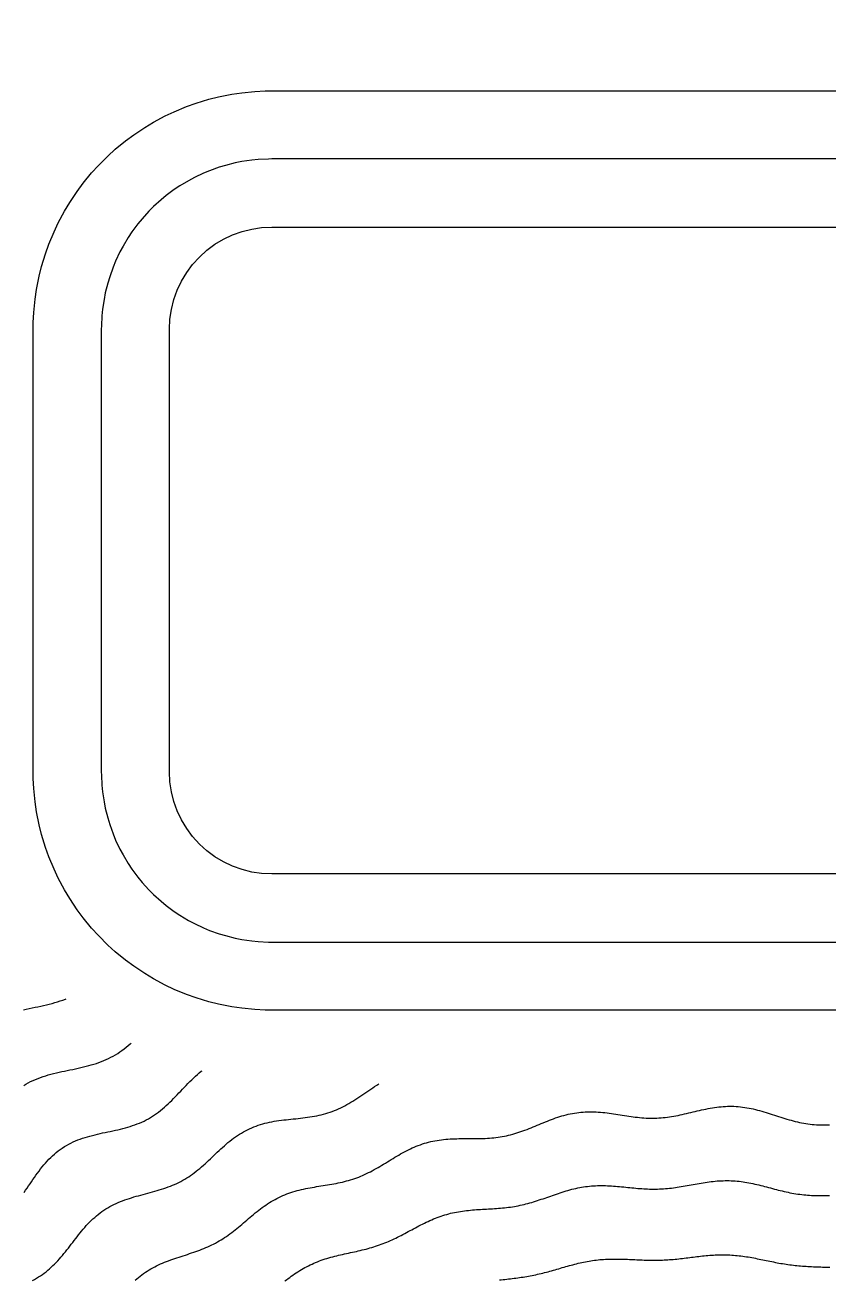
# Model space of a CAD drawing. Header units: millimetres. Extents: x -17.8 to 17.8, y -17.8 to 17.8.
# Drawn here: x -2.95 to 0.59, y 3.59 to 9.11 of the extents above; entities that cross this region are included whole.
import ezdxf

# ---------------------------------------------------------------- set-up
doc = ezdxf.new("R2010")
doc.units = ezdxf.units.MM
for name, color, linetype in [('ALTIN', 2, 'Continuous'), ('DOKU', 8, 'Continuous'), ('KESIM', 1, 'Continuous')]:
    doc.layers.add(name, color=color, linetype=linetype)

msp = doc.modelspace()

# ---------------------------------------------------------------- linework, layer by layer
at = {"layer": 'ALTIN'}
for points in [[(1.864, 4.7756), (-1.864, 4.7756), (-1.8934, 4.7763), (-1.9375, 4.7785), (-1.9961, 4.7843), (-2.0398, 4.7907), (-2.0976, 4.8022), (-2.1404, 4.813), (-2.1968, 4.8301), (-2.2383, 4.8449), (-2.2927, 4.8675), (-2.3327, 4.8863), (-2.3846, 4.9141), (-2.4225, 4.9368), (-2.4714, 4.9695), (-2.5069, 4.9958), (-2.5524, 5.0332), (-2.5851, 5.0628), (-2.6268, 5.1045), (-2.6564, 5.1372), (-2.6938, 5.1827), (-2.7201, 5.2182), (-2.7528, 5.2671), (-2.7755, 5.305), (-2.8033, 5.3569), (-2.8221, 5.3969), (-2.8447, 5.4513), (-2.8595, 5.4928), (-2.8766, 5.5492), (-2.8874, 5.592), (-2.8989, 5.6498), (-2.9053, 5.6935), (-2.9111, 5.7521), (-2.9133, 5.7962), (-2.914, 5.8256), (-2.914, 7.7736), (-2.9133, 7.803), (-2.9111, 7.8471), (-2.9053, 7.9057), (-2.8989, 7.9494), (-2.8874, 8.0072), (-2.8766, 8.05), (-2.8595, 8.1064), (-2.8447, 8.1479), (-2.8221, 8.2023), (-2.8033, 8.2423), (-2.7755, 8.2942), (-2.7528, 8.3321), (-2.7201, 8.381), (-2.6938, 8.4165), (-2.6564, 8.462), (-2.6268, 8.4947), (-2.5851, 8.5364), (-2.5524, 8.566), (-2.5069, 8.6034), (-2.4714, 8.6297), (-2.4225, 8.6624), (-2.3846, 8.6851), (-2.3327, 8.7129), (-2.2927, 8.7317), (-2.2383, 8.7543), (-2.1968, 8.7691), (-2.1404, 8.7862), (-2.0976, 8.797), (-2.0398, 8.8085), (-1.9961, 8.8149), (-1.9375, 8.8207), (-1.8934, 8.8229), (-1.864, 8.8236), (1.864, 8.8236)], [(1.864, 8.5236), (-1.864, 8.5236), (-1.8787, 8.5232), (-1.9228, 8.5211), (-1.9521, 8.5182), (-1.9958, 8.5117), (-2.0247, 8.506), (-2.0675, 8.4952), (-2.0957, 8.4867), (-2.1373, 8.4718), (-2.1645, 8.4605), (-2.2044, 8.4417), (-2.2304, 8.4278), (-2.2682, 8.4051), (-2.2927, 8.3887), (-2.3282, 8.3624), (-2.3509, 8.3437), (-2.3837, 8.3141), (-2.4045, 8.2933), (-2.4341, 8.2605), (-2.4528, 8.2378), (-2.4791, 8.2023), (-2.4955, 8.1778), (-2.5182, 8.14), (-2.5321, 8.114), (-2.5509, 8.0741), (-2.5622, 8.0469), (-2.5771, 8.0053), (-2.5856, 7.9771), (-2.5964, 7.9343), (-2.6021, 7.9054), (-2.6086, 7.8617), (-2.6115, 7.8324), (-2.6136, 7.7883), (-2.614, 7.7736), (-2.614, 5.8256), (-2.6136, 5.8109), (-2.6115, 5.7668), (-2.6086, 5.7375), (-2.6021, 5.6938), (-2.5964, 5.6649), (-2.5856, 5.6221), (-2.5771, 5.5939), (-2.5622, 5.5523), (-2.5509, 5.5251), (-2.5321, 5.4852), (-2.5182, 5.4592), (-2.4955, 5.4214), (-2.4791, 5.3969), (-2.4528, 5.3614), (-2.4341, 5.3387), (-2.4045, 5.3059), (-2.3837, 5.2851), (-2.3509, 5.2555), (-2.3282, 5.2368), (-2.2927, 5.2105), (-2.2682, 5.1941), (-2.2304, 5.1714), (-2.2044, 5.1575), (-2.1645, 5.1387), (-2.1373, 5.1274), (-2.0957, 5.1125), (-2.0675, 5.104), (-2.0247, 5.0932), (-1.9958, 5.0875), (-1.9521, 5.081), (-1.9228, 5.0781), (-1.8787, 5.076), (-1.864, 5.0756), (1.864, 5.0756)]]:
    msp.add_lwpolyline(points, dxfattribs=at)
at = {"layer": 'DOKU'}
for points in [[(-2.9567, 4.7779), (-2.944, 4.7807), (-2.9312, 4.7833), (-2.9185, 4.7859), (-2.9058, 4.7886), (-2.8931, 4.7912), (-2.8805, 4.7939), (-2.8679, 4.7967), (-2.8554, 4.7996), (-2.8431, 4.8026), (-2.8308, 4.8058), (-2.8187, 4.8091), (-2.8067, 4.8127), (-2.7948, 4.8165), (-2.7831, 4.8205), (-2.7716, 4.8248), (-2.7688, 4.826)], [(-2.9556, 4.4444), (-2.9456, 4.4504), (-2.9354, 4.456), (-2.925, 4.4614), (-2.9144, 4.4664), (-2.9036, 4.4711), (-2.8926, 4.4756), (-2.8815, 4.4798), (-2.8702, 4.4837), (-2.8588, 4.4874), (-2.8472, 4.4908), (-2.8355, 4.494), (-2.8238, 4.4971), (-2.8119, 4.5), (-2.8, 4.5027), (-2.788, 4.5054), (-2.776, 4.508), (-2.764, 4.5105), (-2.752, 4.5129), (-2.74, 4.5154), (-2.7281, 4.5179), (-2.7162, 4.5205), (-2.7043, 4.5231), (-2.6926, 4.5258), (-2.6809, 4.5287), (-2.6693, 4.5316), (-2.6579, 4.5348), (-2.6466, 4.5382), (-2.6354, 4.5418), (-2.6244, 4.5456), (-2.6135, 4.5496), (-2.6028, 4.5539), (-2.5922, 4.5585), (-2.5818, 4.5634), (-2.5716, 4.5685), (-2.5615, 4.574), (-2.5516, 4.5797), (-2.5419, 4.5857), (-2.5323, 4.5921), (-2.5229, 4.5987), (-2.5136, 4.6055), (-2.5045, 4.6127), (-2.4955, 4.6201), (-2.4866, 4.6278), (-2.4827, 4.6313)], [(-2.9539, 3.9738), (-2.9473, 3.9831), (-2.9408, 3.9924), (-2.9343, 4.0019), (-2.9278, 4.0113), (-2.9213, 4.0208), (-2.9148, 4.0303), (-2.9082, 4.0397), (-2.9016, 4.0491), (-2.8948, 4.0584), (-2.888, 4.0676), (-2.8811, 4.0767), (-2.8741, 4.0856), (-2.8669, 4.0944), (-2.8596, 4.103), (-2.8521, 4.1113), (-2.8445, 4.1195), (-2.8367, 4.1274), (-2.8286, 4.135), (-2.8204, 4.1424), (-2.812, 4.1495), (-2.8035, 4.1563), (-2.7947, 4.1628), (-2.7857, 4.169), (-2.7765, 4.175), (-2.7671, 4.1806), (-2.7575, 4.1859), (-2.7477, 4.191), (-2.7378, 4.1957), (-2.7276, 4.2002), (-2.7173, 4.2044), (-2.7069, 4.2083), (-2.6963, 4.2121), (-2.6856, 4.2155), (-2.6748, 4.2188), (-2.6638, 4.2219), (-2.6528, 4.2248), (-2.6417, 4.2276), (-2.6305, 4.2302), (-2.6193, 4.2328), (-2.6081, 4.2352), (-2.5968, 4.2376), (-2.5856, 4.24), (-2.5743, 4.2424), (-2.5631, 4.2448), (-2.552, 4.2472), (-2.5409, 4.2497), (-2.5299, 4.2523), (-2.5189, 4.255), (-2.5081, 4.2579), (-2.4974, 4.2609), (-2.4868, 4.2641), (-2.4763, 4.2675), (-2.4659, 4.2711), (-2.4557, 4.2749), (-2.4457, 4.279), (-2.4357, 4.2833), (-2.426, 4.2879), (-2.4164, 4.2927), (-2.4069, 4.2979), (-2.3976, 4.3033), (-2.3885, 4.3089), (-2.3795, 4.3148), (-2.3706, 4.321), (-2.3619, 4.3275), (-2.3533, 4.3342), (-2.3448, 4.3411), (-2.3364, 4.3483), (-2.3282, 4.3557), (-2.32, 4.3632), (-2.3119, 4.371), (-2.3038, 4.3789), (-2.2959, 4.3869), (-2.2879, 4.3951), (-2.28, 4.4033), (-2.2721, 4.4116), (-2.2642, 4.42), (-2.2563, 4.4283), (-2.2484, 4.4366), (-2.2404, 4.4449), (-2.2324, 4.4532), (-2.2243, 4.4613), (-2.2162, 4.4693), (-2.2079, 4.4772), (-2.1996, 4.4849), (-2.1911, 4.4925), (-2.1826, 4.4998), (-2.1739, 4.5069), (-2.1704, 4.5095)], [(-2.9164, 3.5854), (-2.9075, 3.5905), (-2.8988, 3.5957), (-2.8902, 3.6012), (-2.8818, 3.6067), (-2.8735, 3.6125), (-2.8654, 3.6185), (-2.8574, 3.6246), (-2.8496, 3.6309), (-2.8419, 3.6375), (-2.8344, 3.6442), (-2.8269, 3.6511), (-2.8197, 3.6581), (-2.8125, 3.6654), (-2.8055, 3.6728), (-2.7986, 3.6804), (-2.7918, 3.6881), (-2.7851, 3.6959), (-2.7784, 3.7039), (-2.7719, 3.712), (-2.7654, 3.7202), (-2.7589, 3.7284), (-2.7525, 3.7368), (-2.746, 3.7451), (-2.7396, 3.7535), (-2.7332, 3.7619), (-2.7268, 3.7703), (-2.7203, 3.7787), (-2.7137, 3.787), (-2.7071, 3.7953), (-2.7005, 3.8034), (-2.6937, 3.8115), (-2.6868, 3.8194), (-2.6799, 3.8272), (-2.6728, 3.8349), (-2.6656, 3.8424), (-2.6582, 3.8497), (-2.6507, 3.8568), (-2.6431, 3.8638), (-2.6353, 3.8705), (-2.6274, 3.877), (-2.6193, 3.8832), (-2.611, 3.8892), (-2.6026, 3.895), (-2.594, 3.9006), (-2.5853, 3.9059), (-2.5764, 3.911), (-2.5674, 3.9159), (-2.5582, 3.9205), (-2.5489, 3.9249), (-2.5394, 3.9291), (-2.5298, 3.9331), (-2.5202, 3.9369), (-2.5104, 3.9405), (-2.5005, 3.9439), (-2.4905, 3.9472), (-2.4805, 3.9504), (-2.4704, 3.9534), (-2.4602, 3.9564), (-2.45, 3.9592), (-2.4398, 3.962), (-2.4296, 3.9648), (-2.4194, 3.9675), (-2.4092, 3.9702), (-2.399, 3.9729), (-2.3888, 3.9757), (-2.3787, 3.9785), (-2.3687, 3.9814), (-2.3587, 3.9844), (-2.3488, 3.9875), (-2.339, 3.9907), (-2.3292, 3.994), (-2.3196, 3.9975), (-2.31, 4.0011), (-2.3006, 4.0049), (-2.2913, 4.009), (-2.2821, 4.0132), (-2.273, 4.0176), (-2.2641, 4.0222), (-2.2552, 4.027), (-2.2465, 4.032), (-2.2379, 4.0372), (-2.2294, 4.0427), (-2.221, 4.0483), (-2.2127, 4.0542), (-2.2045, 4.0602), (-2.1964, 4.0664), (-2.1884, 4.0728), (-2.1805, 4.0794), (-2.1726, 4.0861), (-2.1648, 4.093), (-2.1571, 4.0999), (-2.1494, 4.107), (-2.1417, 4.1141), (-2.134, 4.1213), (-2.1264, 4.1286), (-2.1187, 4.1359), (-2.1111, 4.1432), (-2.1034, 4.1505), (-2.0957, 4.1577), (-2.0879, 4.1649), (-2.0801, 4.172), (-2.0722, 4.179), (-2.0643, 4.1859), (-2.0563, 4.1927), (-2.0482, 4.1993), (-2.04, 4.2058), (-2.0317, 4.2121), (-2.0233, 4.2181), (-2.0147, 4.224), (-2.0061, 4.2297), (-1.9974, 4.2351), (-1.9885, 4.2402), (-1.9795, 4.2451), (-1.9704, 4.2498), (-1.9612, 4.2542), (-1.9519, 4.2584), (-1.9424, 4.2623), (-1.9329, 4.2659), (-1.9232, 4.2693), (-1.9134, 4.2724), (-1.9035, 4.2753), (-1.8935, 4.278), (-1.8834, 4.2804), (-1.8733, 4.2826), (-1.863, 4.2847), (-1.8527, 4.2865), (-1.8424, 4.2882), (-1.832, 4.2898), (-1.8215, 4.2912), (-1.811, 4.2925), (-1.8005, 4.2938), (-1.79, 4.2949), (-1.7795, 4.296), (-1.769, 4.2971), (-1.7584, 4.2982), (-1.748, 4.2993), (-1.7375, 4.3005), (-1.7271, 4.3017), (-1.7167, 4.3029), (-1.7064, 4.3043), (-1.6961, 4.3058), (-1.6859, 4.3074), (-1.6758, 4.3092), (-1.6657, 4.3111), (-1.6557, 4.3132), (-1.6458, 4.3155), (-1.636, 4.318), (-1.6262, 4.3208), (-1.6166, 4.3237), (-1.607, 4.3268), (-1.5975, 4.3302), (-1.5881, 4.3338), (-1.5788, 4.3376), (-1.5695, 4.3417), (-1.5603, 4.3459), (-1.5513, 4.3504), (-1.5422, 4.3551), (-1.5333, 4.36), (-1.5243, 4.365), (-1.5155, 4.3703), (-1.5067, 4.3757), (-1.4979, 4.3812), (-1.4891, 4.3869), (-1.4804, 4.3926), (-1.4717, 4.3985), (-1.463, 4.4044), (-1.4543, 4.4104), (-1.4456, 4.4164), (-1.4369, 4.4224), (-1.4282, 4.4284), (-1.4194, 4.4344), (-1.4107, 4.4402), (-1.4018, 4.446), (-1.393, 4.4517), (-1.3923, 4.4522)], [(-2.4653, 3.587), (-2.458, 3.5932), (-2.4507, 3.5993), (-2.4432, 3.6052), (-2.4356, 3.6109), (-2.4279, 3.6164), (-2.42, 3.6218), (-2.4121, 3.627), (-2.404, 3.632), (-2.3958, 3.6368), (-2.3875, 3.6415), (-2.379, 3.646), (-2.3705, 3.6503), (-2.3619, 3.6544), (-2.3532, 3.6584), (-2.3443, 3.6622), (-2.3355, 3.6659), (-2.3265, 3.6695), (-2.3175, 3.673), (-2.3084, 3.6763), (-2.2992, 3.6796), (-2.2901, 3.6827), (-2.2809, 3.6859), (-2.2717, 3.6889), (-2.2624, 3.6919), (-2.2532, 3.6949), (-2.244, 3.6979), (-2.2347, 3.7009), (-2.2255, 3.7039), (-2.2164, 3.707), (-2.2073, 3.7101), (-2.1982, 3.7133), (-2.1892, 3.7165), (-2.1802, 3.7198), (-2.1713, 3.7233), (-2.1625, 3.7268), (-2.1538, 3.7305), (-2.1451, 3.7342), (-2.1365, 3.7382), (-2.128, 3.7422), (-2.1196, 3.7464), (-2.1113, 3.7508), (-2.1031, 3.7553), (-2.0949, 3.76), (-2.0869, 3.7648), (-2.0789, 3.7698), (-2.071, 3.7749), (-2.0631, 3.7801), (-2.0554, 3.7856), (-2.0477, 3.7911), (-2.0401, 3.7968), (-2.0325, 3.8026), (-2.025, 3.8085), (-2.0175, 3.8144), (-2.0101, 3.8205), (-2.0027, 3.8267), (-1.9953, 3.8329), (-1.9879, 3.8392), (-1.9805, 3.8454), (-1.9732, 3.8518), (-1.9658, 3.8581), (-1.9584, 3.8644), (-1.951, 3.8706), (-1.9435, 3.8768), (-1.936, 3.883), (-1.9284, 3.8891), (-1.9208, 3.8951), (-1.9132, 3.901), (-1.9054, 3.9068), (-1.8976, 3.9124), (-1.8898, 3.9179), (-1.8818, 3.9233), (-1.8738, 3.9285), (-1.8656, 3.9335), (-1.8574, 3.9383), (-1.8491, 3.943), (-1.8407, 3.9474), (-1.8322, 3.9517), (-1.8236, 3.9558), (-1.815, 3.9597), (-1.8062, 3.9634), (-1.7974, 3.9668), (-1.7884, 3.9701), (-1.7794, 3.9732), (-1.7703, 3.9762), (-1.7611, 3.9789), (-1.7519, 3.9815), (-1.7426, 3.9839), (-1.7332, 3.9861), (-1.7238, 3.9883), (-1.7144, 3.9903), (-1.7049, 3.9922), (-1.6953, 3.9939), (-1.6858, 3.9956), (-1.6762, 3.9973), (-1.6666, 3.9989), (-1.657, 4.0004), (-1.6474, 4.0019), (-1.6378, 4.0034), (-1.6283, 4.0049), (-1.6187, 4.0065), (-1.6092, 4.0081), (-1.5997, 4.0097), (-1.5903, 4.0114), (-1.5808, 4.0132), (-1.5715, 4.0151), (-1.5622, 4.0171), (-1.5529, 4.0192), (-1.5437, 4.0215), (-1.5345, 4.0238), (-1.5255, 4.0264), (-1.5164, 4.029), (-1.5075, 4.0319), (-1.4986, 4.0349), (-1.4897, 4.0381), (-1.4809, 4.0414), (-1.4722, 4.0449), (-1.4636, 4.0485), (-1.455, 4.0524), (-1.4464, 4.0564), (-1.4379, 4.0605), (-1.4294, 4.0648), (-1.421, 4.0692), (-1.4126, 4.0737), (-1.4043, 4.0783), (-1.396, 4.0831), (-1.3877, 4.0879), (-1.3794, 4.0929), (-1.3711, 4.0978), (-1.3629, 4.1029), (-1.3546, 4.1079), (-1.3463, 4.113), (-1.338, 4.1181), (-1.3297, 4.1231), (-1.3214, 4.1282), (-1.3131, 4.1331), (-1.3047, 4.138), (-1.2963, 4.1429), (-1.2879, 4.1476), (-1.2794, 4.1522), (-1.2708, 4.1567), (-1.2623, 4.1611), (-1.2536, 4.1653), (-1.2449, 4.1693), (-1.2362, 4.1732), (-1.2273, 4.1769), (-1.2185, 4.1804), (-1.2095, 4.1837), (-1.2005, 4.1868), (-1.1915, 4.1897), (-1.1824, 4.1924), (-1.1732, 4.1948), (-1.164, 4.1971), (-1.1547, 4.1992), (-1.1453, 4.201), (-1.1359, 4.2027), (-1.1265, 4.2041), (-1.117, 4.2054), (-1.1075, 4.2065), (-1.0979, 4.2074), (-1.0883, 4.2082), (-1.0787, 4.2088), (-1.069, 4.2093), (-1.0594, 4.2097), (-1.0497, 4.21), (-1.04, 4.2102), (-1.0302, 4.2103), (-1.0205, 4.2103), (-1.0108, 4.2104), (-1.0011, 4.2104), (-0.9914, 4.2104), (-0.9817, 4.2104), (-0.972, 4.2104), (-0.9624, 4.2105), (-0.9528, 4.2106), (-0.9432, 4.2108), (-0.9336, 4.2111), (-0.924, 4.2115), (-0.9145, 4.212), (-0.905, 4.2127), (-0.8956, 4.2134), (-0.8862, 4.2143), (-0.8768, 4.2154), (-0.8675, 4.2167), (-0.8582, 4.2181), (-0.8489, 4.2196), (-0.8397, 4.2214), (-0.8305, 4.2233), (-0.8213, 4.2254), (-0.8122, 4.2277), (-0.8031, 4.2301), (-0.794, 4.2327), (-0.785, 4.2354), (-0.776, 4.2383), (-0.767, 4.2414), (-0.758, 4.2445), (-0.749, 4.2478), (-0.74, 4.2512), (-0.7311, 4.2547), (-0.7221, 4.2582), (-0.7132, 4.2619), (-0.7042, 4.2655), (-0.6953, 4.2693), (-0.6863, 4.273), (-0.6774, 4.2767), (-0.6684, 4.2804), (-0.6594, 4.2841), (-0.6504, 4.2877), (-0.6413, 4.2912), (-0.6323, 4.2947), (-0.6232, 4.298), (-0.6141, 4.3013), (-0.6049, 4.3044), (-0.5958, 4.3073), (-0.5866, 4.3101), (-0.5774, 4.3128), (-0.5681, 4.3152), (-0.5588, 4.3175), (-0.5495, 4.3195), (-0.5402, 4.3214), (-0.5308, 4.3231), (-0.5214, 4.3245), (-0.512, 4.3257), (-0.5025, 4.3267), (-0.4931, 4.3275), (-0.4836, 4.3281), (-0.474, 4.3285), (-0.4645, 4.3286), (-0.455, 4.3286), (-0.4454, 4.3284), (-0.4358, 4.328), (-0.4262, 4.3274), (-0.4166, 4.3266), (-0.407, 4.3258), (-0.3974, 4.3247), (-0.3878, 4.3236), (-0.3782, 4.3224), (-0.3685, 4.321), (-0.3589, 4.3196), (-0.3493, 4.3182), (-0.3397, 4.3167), (-0.3301, 4.3151), (-0.3206, 4.3136), (-0.311, 4.3121), (-0.3014, 4.3106), (-0.2919, 4.3092), (-0.2823, 4.3078), (-0.2728, 4.3065), (-0.2633, 4.3053), (-0.2538, 4.3042), (-0.2444, 4.3032), (-0.2349, 4.3024), (-0.2254, 4.3017), (-0.216, 4.3011), (-0.2066, 4.3007), (-0.1972, 4.3005), (-0.1878, 4.3004), (-0.1784, 4.3005), (-0.169, 4.3008), (-0.1596, 4.3012), (-0.1502, 4.3019), (-0.1409, 4.3027), (-0.1315, 4.3036), (-0.1221, 4.3048), (-0.1128, 4.3061), (-0.1034, 4.3075), (-0.094, 4.3091), (-0.0847, 4.3108), (-0.0753, 4.3127), (-0.0659, 4.3146), (-0.0565, 4.3167), (-0.0471, 4.3188), (-0.0377, 4.321), (-0.0283, 4.3232), (-0.0189, 4.3255), (-0.0094, 4.3277), (0, 4.33)], [(0, 4.33), (0.0095, 4.3322), (0.0189, 4.3345), (0.0284, 4.3366), (0.0379, 4.3387), (0.0474, 4.3407), (0.0568, 4.3426), (0.0664, 4.3444), (0.0759, 4.346), (0.0854, 4.3475), (0.0949, 4.3488), (0.1044, 4.35), (0.1139, 4.351), (0.1235, 4.3517), (0.133, 4.3523), (0.1425, 4.3527), (0.152, 4.3529), (0.1615, 4.3528), (0.171, 4.3526), (0.1805, 4.3521), (0.19, 4.3514), (0.1995, 4.3505), (0.2089, 4.3493), (0.2184, 4.348), (0.2278, 4.3465), (0.2372, 4.3448), (0.2466, 4.3429), (0.256, 4.3408), (0.2654, 4.3386), (0.2747, 4.3362), (0.284, 4.3337), (0.2934, 4.331), (0.3027, 4.3283), (0.312, 4.3255), (0.3212, 4.3226), (0.3305, 4.3196), (0.3397, 4.3167), (0.349, 4.3136), (0.3582, 4.3106), (0.3674, 4.3077), (0.3766, 4.3047), (0.3858, 4.3018), (0.395, 4.2989), (0.4042, 4.2962), (0.4134, 4.2935), (0.4226, 4.2909), (0.4318, 4.2885), (0.441, 4.2861), (0.4503, 4.284), (0.4595, 4.2819), (0.4687, 4.2801), (0.478, 4.2783), (0.4873, 4.2768), (0.4966, 4.2754), (0.5059, 4.2743), (0.5152, 4.2732), (0.5246, 4.2724), (0.534, 4.2717), (0.5434, 4.2712), (0.5528, 4.2709), (0.5622, 4.2707), (0.5717, 4.2707), (0.5812, 4.2708), (0.5908, 4.271)], [(-1.8063, 3.5837), (-1.7992, 3.589), (-1.792, 3.5943), (-1.7848, 3.5995), (-1.7776, 3.6046), (-1.7703, 3.6097), (-1.763, 3.6147), (-1.7556, 3.6196), (-1.7482, 3.6244), (-1.7407, 3.6291), (-1.7331, 3.6336), (-1.7255, 3.638), (-1.7178, 3.6424), (-1.7101, 3.6465), (-1.7023, 3.6506), (-1.6944, 3.6545), (-1.6865, 3.6582), (-1.6784, 3.6618), (-1.6704, 3.6653), (-1.6622, 3.6686), (-1.654, 3.6718), (-1.6458, 3.6748), (-1.6374, 3.6777), (-1.6291, 3.6805), (-1.6206, 3.6832), (-1.6122, 3.6857), (-1.6037, 3.6882), (-1.5951, 3.6905), (-1.5865, 3.6927), (-1.5779, 3.6949), (-1.5693, 3.697), (-1.5606, 3.699), (-1.5519, 3.7009), (-1.5433, 3.7029), (-1.5346, 3.7048), (-1.5259, 3.7066), (-1.5172, 3.7085), (-1.5085, 3.7104), (-1.4998, 3.7122), (-1.4912, 3.7141), (-1.4826, 3.7161), (-1.474, 3.718), (-1.4654, 3.7201), (-1.4568, 3.7222), (-1.4483, 3.7243), (-1.4398, 3.7266), (-1.4314, 3.7289), (-1.423, 3.7314), (-1.4146, 3.7339), (-1.4063, 3.7365), (-1.398, 3.7392), (-1.3898, 3.7421), (-1.3816, 3.745), (-1.3735, 3.7481), (-1.3654, 3.7513), (-1.3573, 3.7546), (-1.3493, 3.758), (-1.3413, 3.7615), (-1.3333, 3.7651), (-1.3254, 3.7688), (-1.3175, 3.7726), (-1.3096, 3.7765), (-1.3017, 3.7805), (-1.2939, 3.7845), (-1.286, 3.7886), (-1.2782, 3.7927), (-1.2704, 3.7969), (-1.2626, 3.8011), (-1.2548, 3.8053), (-1.247, 3.8095), (-1.2392, 3.8137), (-1.2313, 3.8179), (-1.2235, 3.8221), (-1.2156, 3.8263), (-1.2077, 3.8303), (-1.1998, 3.8344), (-1.1918, 3.8383), (-1.1839, 3.8422), (-1.1758, 3.846), (-1.1678, 3.8497), (-1.1597, 3.8532), (-1.1516, 3.8567), (-1.1434, 3.86), (-1.1352, 3.8632), (-1.1269, 3.8662), (-1.1186, 3.8692), (-1.1103, 3.8719), (-1.1019, 3.8745), (-1.0934, 3.877), (-1.0849, 3.8793), (-1.0764, 3.8815), (-1.0679, 3.8835), (-1.0593, 3.8853), (-1.0506, 3.887), (-1.0419, 3.8886), (-1.0332, 3.89), (-1.0245, 3.8914), (-1.0157, 3.8925), (-1.007, 3.8936), (-0.9981, 3.8946), (-0.9893, 3.8954), (-0.9805, 3.8962), (-0.9716, 3.8969), (-0.9627, 3.8976), (-0.9539, 3.8982), (-0.945, 3.8987), (-0.9361, 3.8992), (-0.9272, 3.8997), (-0.9184, 3.9002), (-0.9095, 3.9007), (-0.9007, 3.9012), (-0.8918, 3.9017), (-0.883, 3.9022), (-0.8742, 3.9028), (-0.8654, 3.9035), (-0.8566, 3.9042), (-0.8479, 3.9051), (-0.8391, 3.9059), (-0.8304, 3.9069), (-0.8218, 3.908), (-0.8131, 3.9092), (-0.8045, 3.9105), (-0.7959, 3.9119), (-0.7873, 3.9134), (-0.7788, 3.9151), (-0.7702, 3.9168), (-0.7617, 3.9187), (-0.7532, 3.9207), (-0.7448, 3.9228), (-0.7363, 3.925), (-0.7279, 3.9273), (-0.7195, 3.9298), (-0.7111, 3.9323), (-0.7027, 3.9349), (-0.6943, 3.9375), (-0.6859, 3.9403), (-0.6775, 3.9431), (-0.6692, 3.946), (-0.6608, 3.9489), (-0.6524, 3.9518), (-0.6441, 3.9547), (-0.6357, 3.9577), (-0.6273, 3.9606), (-0.6189, 3.9636), (-0.6105, 3.9665), (-0.6021, 3.9693), (-0.5936, 3.9721), (-0.5852, 3.9749), (-0.5767, 3.9775), (-0.5682, 3.9801), (-0.5597, 3.9826), (-0.5512, 3.9849), (-0.5426, 3.9872), (-0.5341, 3.9893), (-0.5255, 3.9913), (-0.5169, 3.9932), (-0.5082, 3.9949), (-0.4996, 3.9965), (-0.4909, 3.9979), (-0.4822, 3.9992), (-0.4735, 4.0003), (-0.4647, 4.0013), (-0.456, 4.0021), (-0.4472, 4.0027), (-0.4384, 4.0032), (-0.4296, 4.0035), (-0.4208, 4.0037), (-0.412, 4.0038), (-0.4032, 4.0037), (-0.3943, 4.0035), (-0.3855, 4.0032), (-0.3766, 4.0028), (-0.3678, 4.0023), (-0.3589, 4.0016), (-0.35, 4.001), (-0.3412, 4.0002), (-0.3323, 3.9994), (-0.3235, 3.9985), (-0.3146, 3.9976), (-0.3058, 3.9967), (-0.2969, 3.9958), (-0.2881, 3.9949), (-0.2793, 3.994), (-0.2705, 3.9931), (-0.2617, 3.9923), (-0.2529, 3.9915), (-0.2441, 3.9908), (-0.2353, 3.9902), (-0.2265, 3.9896), (-0.2178, 3.9891), (-0.209, 3.9887), (-0.2003, 3.9885), (-0.1916, 3.9883), (-0.1828, 3.9882), (-0.1741, 3.9883), (-0.1654, 3.9884), (-0.1567, 3.9887), (-0.148, 3.9891), (-0.1393, 3.9896), (-0.1306, 3.9903), (-0.1219, 3.991), (-0.1132, 3.9919), (-0.1046, 3.9928), (-0.0959, 3.9939), (-0.0872, 3.9951), (-0.0785, 3.9963), (-0.0698, 3.9977), (-0.0611, 3.9991), (-0.0524, 4.0005), (-0.0437, 4.0021), (-0.0349, 4.0036), (-0.0262, 4.0052), (-0.0175, 4.0068), (-0.0087, 4.0084), (0, 4.01)], [(0, 4.01), (0.0088, 4.0116), (0.0175, 4.0131), (0.0263, 4.0146), (0.035, 4.0161), (0.0438, 4.0175), (0.0526, 4.0188), (0.0614, 4.02), (0.0702, 4.0211), (0.079, 4.0221), (0.0878, 4.023), (0.0966, 4.0238), (0.1054, 4.0244), (0.1142, 4.0249), (0.123, 4.0252), (0.1318, 4.0254), (0.1406, 4.0255), (0.1494, 4.0254), (0.1581, 4.0251), (0.1669, 4.0247), (0.1757, 4.0241), (0.1845, 4.0234), (0.1932, 4.0225), (0.202, 4.0214), (0.2107, 4.0203), (0.2194, 4.0189), (0.2281, 4.0175), (0.2368, 4.0159), (0.2455, 4.0142), (0.2542, 4.0124), (0.2629, 4.0105), (0.2715, 4.0085), (0.2802, 4.0065), (0.2888, 4.0043), (0.2974, 4.0021), (0.306, 3.9999), (0.3146, 3.9976), (0.3232, 3.9954), (0.3318, 3.9931), (0.3404, 3.9908), (0.349, 3.9885), (0.3575, 3.9863), (0.3661, 3.9841), (0.3747, 3.982), (0.3832, 3.9799), (0.3918, 3.9779), (0.4004, 3.9759), (0.4089, 3.9741), (0.4175, 3.9723), (0.4261, 3.9707), (0.4347, 3.9691), (0.4433, 3.9677), (0.4519, 3.9664), (0.4605, 3.9652), (0.4692, 3.9641), (0.4778, 3.9631), (0.4865, 3.9623), (0.4952, 3.9616), (0.5039, 3.961), (0.5126, 3.9604), (0.5213, 3.96), (0.5301, 3.9597), (0.5389, 3.9595), (0.5477, 3.9594), (0.5565, 3.9594), (0.5653, 3.9594), (0.5741, 3.9595), (0.5829, 3.9596), (0.5918, 3.9598)], [(-0.8614, 3.588), (-0.8534, 3.5889), (-0.8453, 3.5898), (-0.8372, 3.5907), (-0.8292, 3.5916), (-0.8211, 3.5925), (-0.8131, 3.5934), (-0.8051, 3.5944), (-0.7971, 3.5953), (-0.7891, 3.5964), (-0.7811, 3.5974), (-0.7731, 3.5985), (-0.7651, 3.5997), (-0.7572, 3.6009), (-0.7492, 3.6021), (-0.7413, 3.6035), (-0.7334, 3.6049), (-0.7255, 3.6063), (-0.7176, 3.6079), (-0.7098, 3.6095), (-0.7019, 3.6111), (-0.6941, 3.6129), (-0.6863, 3.6147), (-0.6784, 3.6165), (-0.6706, 3.6185), (-0.6628, 3.6204), (-0.655, 3.6225), (-0.6473, 3.6246), (-0.6395, 3.6267), (-0.6317, 3.6289), (-0.6239, 3.6311), (-0.6162, 3.6333), (-0.6084, 3.6355), (-0.6006, 3.6378), (-0.5928, 3.6401), (-0.585, 3.6423), (-0.5772, 3.6446), (-0.5694, 3.6468), (-0.5616, 3.649), (-0.5538, 3.6512), (-0.546, 3.6533), (-0.5382, 3.6554), (-0.5303, 3.6575), (-0.5224, 3.6595), (-0.5146, 3.6614), (-0.5067, 3.6632), (-0.4988, 3.665), (-0.4909, 3.6667), (-0.4829, 3.6683), (-0.475, 3.6698), (-0.467, 3.6712), (-0.4591, 3.6725), (-0.4511, 3.6737), (-0.4431, 3.6748), (-0.4351, 3.6758), (-0.427, 3.6767), (-0.419, 3.6775), (-0.4109, 3.6782), (-0.4029, 3.6788), (-0.3948, 3.6793), (-0.3867, 3.6797), (-0.3787, 3.68), (-0.3706, 3.6802), (-0.3625, 3.6803), (-0.3544, 3.6803), (-0.3463, 3.6803), (-0.3382, 3.6802), (-0.3301, 3.6801), (-0.3219, 3.6799), (-0.3138, 3.6796), (-0.3057, 3.6793), (-0.2976, 3.679), (-0.2895, 3.6786), (-0.2814, 3.6783), (-0.2733, 3.6779), (-0.2652, 3.6775), (-0.2571, 3.6771), (-0.249, 3.6767), (-0.241, 3.6764), (-0.2329, 3.6761), (-0.2248, 3.6758), (-0.2168, 3.6755), (-0.2087, 3.6753), (-0.2006, 3.6751), (-0.1926, 3.675), (-0.1846, 3.675), (-0.1765, 3.675), (-0.1685, 3.6751), (-0.1605, 3.6752), (-0.1524, 3.6754), (-0.1444, 3.6757), (-0.1364, 3.6761), (-0.1284, 3.6765), (-0.1204, 3.677), (-0.1124, 3.6775), (-0.1043, 3.6781), (-0.0963, 3.6788), (-0.0883, 3.6796), (-0.0803, 3.6803), (-0.0723, 3.6812), (-0.0643, 3.6821), (-0.0562, 3.683), (-0.0482, 3.684), (-0.0402, 3.6849), (-0.0322, 3.6859), (-0.0241, 3.687), (-0.0161, 3.688), (-0.008, 3.689), (0, 3.69)], [(0, 3.69), (0.0081, 3.691), (0.0161, 3.692), (0.0242, 3.6929), (0.0322, 3.6938), (0.0403, 3.6946), (0.0484, 3.6954), (0.0565, 3.6961), (0.0645, 3.6968), (0.0726, 3.6974), (0.0807, 3.6979), (0.0888, 3.6983), (0.0969, 3.6987), (0.1049, 3.6989), (0.113, 3.699), (0.1211, 3.6991), (0.1292, 3.699), (0.1372, 3.6989), (0.1453, 3.6986), (0.1534, 3.6982), (0.1614, 3.6978), (0.1695, 3.6972), (0.1776, 3.6965), (0.1856, 3.6957), (0.1936, 3.6949), (0.2017, 3.6939), (0.2097, 3.6928), (0.2177, 3.6917), (0.2257, 3.6905), (0.2337, 3.6892), (0.2417, 3.6878), (0.2497, 3.6864), (0.2577, 3.6849), (0.2656, 3.6834), (0.2736, 3.6818), (0.2816, 3.6802), (0.2895, 3.6786), (0.2975, 3.677), (0.3054, 3.6753), (0.3133, 3.6737), (0.3213, 3.6721), (0.3292, 3.6704), (0.3371, 3.6688), (0.345, 3.6672), (0.353, 3.6657), (0.3609, 3.6642), (0.3688, 3.6627), (0.3767, 3.6613), (0.3847, 3.6599), (0.3926, 3.6586), (0.4005, 3.6574), (0.4085, 3.6562), (0.4164, 3.6551), (0.4244, 3.654), (0.4324, 3.653), (0.4403, 3.6521), (0.4483, 3.6513), (0.4563, 3.6505), (0.4643, 3.6498), (0.4723, 3.6492), (0.4803, 3.6486), (0.4884, 3.6481), (0.4964, 3.6476), (0.5045, 3.6472), (0.5125, 3.6468), (0.5206, 3.6465), (0.5287, 3.6461), (0.5367, 3.6459), (0.5448, 3.6456), (0.5529, 3.6453), (0.561, 3.6451), (0.5691, 3.6448), (0.5772, 3.6446), (0.5854, 3.6443), (0.5935, 3.644)]]:
    msp.add_lwpolyline(points, dxfattribs=at)
at = {"layer": 'KESIM'}
msp.add_lwpolyline([(1.864, 5.3756), (-1.864, 5.3756), (-1.9081, 5.3778), (-1.9518, 5.3842), (-1.9946, 5.395), (-2.0362, 5.4099), (-2.0761, 5.4287), (-2.114, 5.4514), (-2.1495, 5.4777), (-2.1822, 5.5074), (-2.2119, 5.5401), (-2.2382, 5.5756), (-2.2609, 5.6135), (-2.2797, 5.6534), (-2.2946, 5.695), (-2.3054, 5.7378), (-2.3118, 5.7815), (-2.314, 5.8256), (-2.314, 7.7736), (-2.3118, 7.8177), (-2.3054, 7.8614), (-2.2946, 7.9042), (-2.2797, 7.9458), (-2.2609, 7.9857), (-2.2382, 8.0236), (-2.2119, 8.0591), (-2.1822, 8.0918), (-2.1495, 8.1215), (-2.114, 8.1478), (-2.0761, 8.1705), (-2.0362, 8.1893), (-1.9946, 8.2042), (-1.9518, 8.215), (-1.9081, 8.2214), (-1.864, 8.2236), (1.864, 8.2236)], dxfattribs=at)
msp.add_circle((0, 0), 17.8, dxfattribs=at)

doc.saveas('drawing.dxf')
